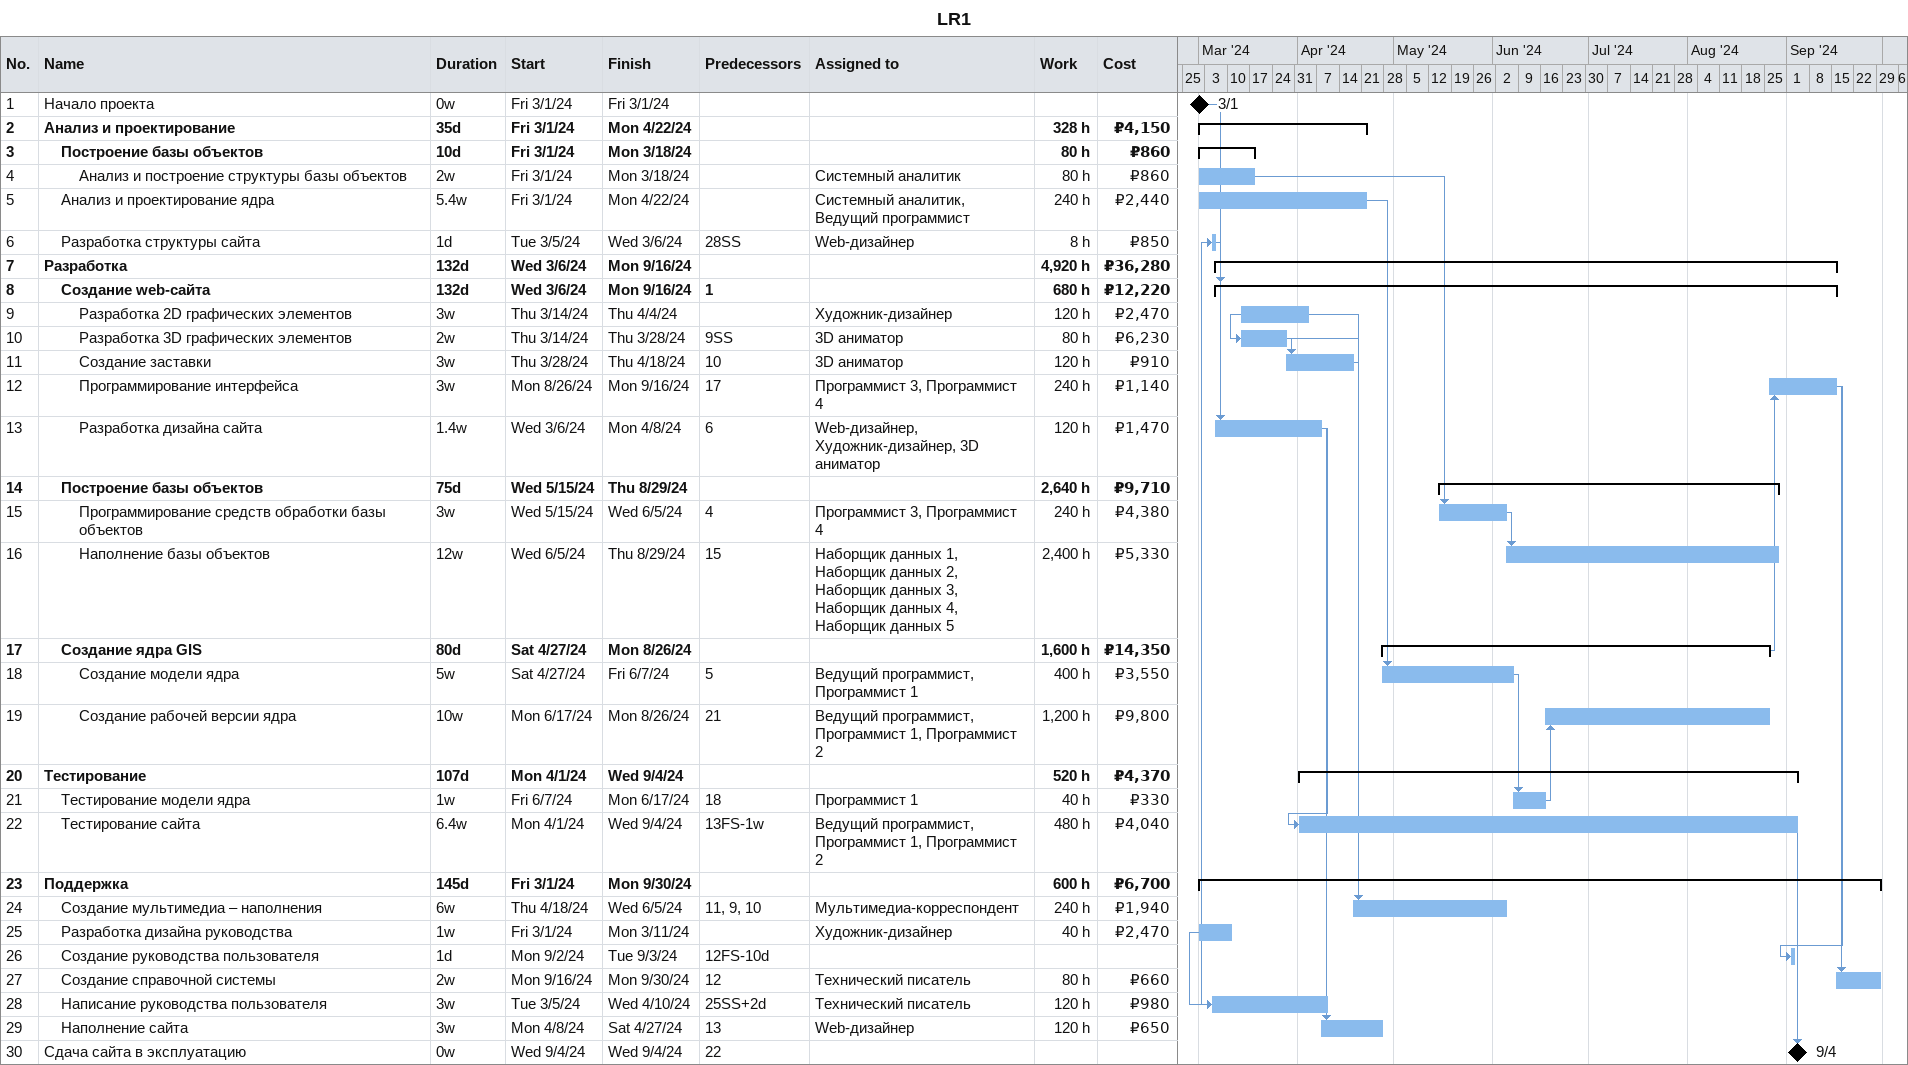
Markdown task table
LR1

| ID | Level | Task | Duration | Start | Finish | Predecessors | Resources | Work (h) | Cost (₽) |
|---|---|---|---|---|---|---|---|---|---|
| 1 | 1 | Начало проекта | 0w | 2024-03-01 | 2024-03-01 |  |  |  |  |
| 2 | 1 | **Анализ и проектирование** | 35d | 2024-03-01 | 2024-04-22 |  |  | 328 | 4150 |
| 3 | 2 | **Построение базы объектов** | 10d | 2024-03-01 | 2024-03-18 |  |  | 80 | 860 |
| 4 | 3 | Анализ и построение структуры базы объектов | 2w | 2024-03-01 | 2024-03-18 |  | Системный аналитик | 80 | 860 |
| 5 | 2 | Анализ и проектирование ядра | 5.4w | 2024-03-01 | 2024-04-22 |  | Системный аналитик, Ведущий программист | 240 | 2440 |
| 6 | 2 | Разработка структуры сайта | 1d | 2024-03-05 | 2024-03-06 | 28SS | Web-дизайнер | 8 | 850 |
| 7 | 1 | **Разработка** | 132d | 2024-03-06 | 2024-09-16 |  |  | 4920 | 36280 |
| 8 | 2 | **Создание web-сайта** | 132d | 2024-03-06 | 2024-09-16 | 1 |  | 680 | 12220 |
| 9 | 3 | Разработка 2D графических элементов | 3w | 2024-03-14 | 2024-04-04 |  | Художник-дизайнер | 120 | 2470 |
| 10 | 3 | Разработка 3D графических элементов | 2w | 2024-03-14 | 2024-03-28 | 9SS | 3D аниматор | 80 | 6230 |
| 11 | 3 | Создание заставки | 3w | 2024-03-28 | 2024-04-18 | 10 | 3D аниматор | 120 | 910 |
| 12 | 3 | Программирование интерфейса | 3w | 2024-08-26 | 2024-09-16 | 17 | Программист 3, Программист 4 | 240 | 1140 |
| 13 | 3 | Разработка дизайна сайта | 1.4w | 2024-03-06 | 2024-04-08 | 6 | Web-дизайнер, Художник-дизайнер, 3D аниматор | 120 | 1470 |
| 14 | 2 | **Построение базы объектов** | 75d | 2024-05-15 | 2024-08-29 |  |  | 2640 | 9710 |
| 15 | 3 | Программирование средств обработки базы объектов | 3w | 2024-05-15 | 2024-06-05 | 4 | Программист 3, Программист 4 | 240 | 4380 |
| 16 | 3 | Наполнение базы объектов | 12w | 2024-06-05 | 2024-08-29 | 15 | Наборщик данных 1, Наборщик данных 2, Наборщик данных 3, Наборщик данных 4, Наборщик данных 5 | 2400 | 5330 |
| 17 | 2 | **Создание ядра GIS** | 80d | 2024-04-27 | 2024-08-26 |  |  | 1600 | 14350 |
| 18 | 3 | Создание модели ядра | 5w | 2024-04-27 | 2024-06-07 | 5 | Ведущий программист, Программист 1 | 400 | 3550 |
| 19 | 3 | Создание рабочей версии ядра | 10w | 2024-06-17 | 2024-08-26 | 21 | Ведущий программист, Программист 1, Программист 2 | 1200 | 9800 |
| 20 | 1 | **Тестирование** | 107d | 2024-04-01 | 2024-09-04 |  |  | 520 | 4370 |
| 21 | 2 | Тестирование модели ядра | 1w | 2024-06-07 | 2024-06-17 | 18 | Программист 1 | 40 | 330 |
| 22 | 2 | Тестирование сайта | 6.4w | 2024-04-01 | 2024-09-04 | 13FS-1w | Ведущий программист, Программист 1, Программист 2 | 480 | 4040 |
| 23 | 1 | **Поддержка** | 145d | 2024-03-01 | 2024-09-30 |  |  | 600 | 6700 |
| 24 | 2 | Создание мультимедиа – наполнения | 6w | 2024-04-18 | 2024-06-05 | 11, 9, 10 | Мультимедиа-корреспондент | 240 | 1940 |
| 25 | 2 | Разработка дизайна руководства | 1w | 2024-03-01 | 2024-03-11 |  | Художник-дизайнер | 40 | 2470 |
| 26 | 2 | Создание руководства пользователя | 1d | 2024-09-02 | 2024-09-03 | 12FS-10d |  |  |  |
| 27 | 2 | Создание справочной системы | 2w | 2024-09-16 | 2024-09-30 | 12 | Технический писатель | 80 | 660 |
| 28 | 2 | Написание руководства пользователя | 3w | 2024-03-05 | 2024-04-10 | 25SS+2d | Технический писатель | 120 | 980 |
| 29 | 2 | Наполнение сайта | 3w | 2024-04-08 | 2024-04-27 | 13 | Web-дизайнер | 120 | 650 |
| 30 | 1 | Сдача сайта в эксплуатацию | 0w | 2024-09-04 | 2024-09-04 | 22 |  |  |  |
